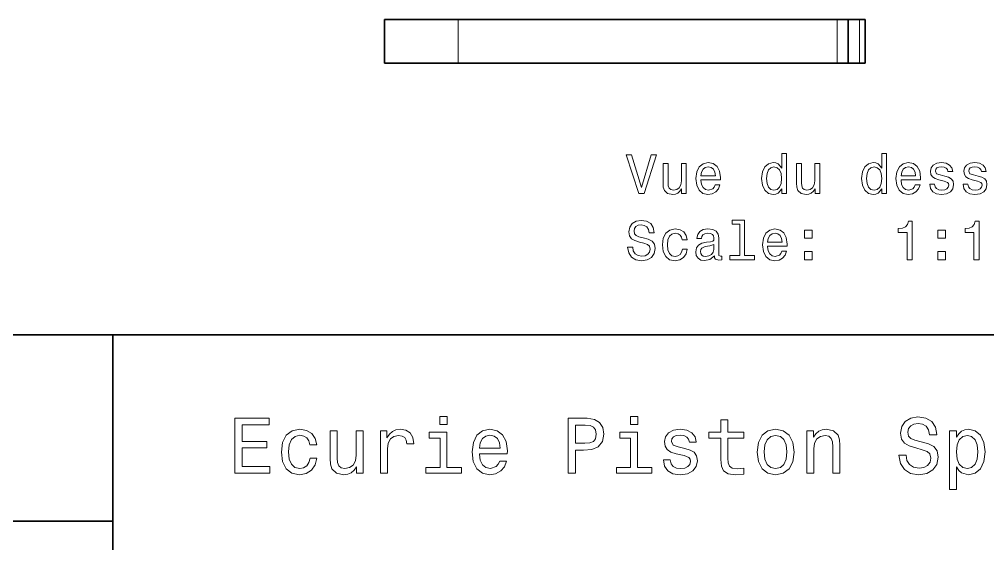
# Model space of a CAD drawing. Extents: x 0 to 297, y 0 to 210.
# Drawn here: x 153.5 to 241.6, y 51 to 98.7 of the extents above; entities that cross this region are included whole.
import ezdxf

# ---------------------------------------------------------------- set-up
doc = ezdxf.new("R2010")
doc.units = 0

msp = doc.modelspace()

# ---------------------------------------------------------------- linework, layer by layer
at = {"color": 7, "lineweight": 35, "ltscale": 0.1675}
for p, q in [((186.731323, 98.733017), (193.43132, 98.733017)), ((186.731323, 94.733017), (193.43132, 94.733017))]:
    msp.add_line(p, q, dxfattribs=at)
at = {"color": 7, "lineweight": 35, "ltscale": 0.1}
for p, q in [((186.731323, 98.733017), (186.731323, 94.733017)), ((228.933441, 94.733017), (228.933441, 98.733017)), ((230.472733, 98.733017), (230.472733, 94.733017))]:
    msp.add_line(p, q, dxfattribs=at)
at = {"color": 7, "lineweight": 13, "ltscale": 0.1}
for p, q in [((193.43132, 94.733017), (193.43132, 98.733017)), ((227.933441, 94.733017), (227.933441, 98.733017)), ((229.97113, 98.733017), (229.97113, 94.733017))]:
    msp.add_line(p, q, dxfattribs=at)
at = {"color": 7, "lineweight": 35}
for p, q in [((193.43132, 98.733017), (227.933441, 98.733017)), ((193.43132, 94.733017), (227.933441, 94.733017)), ((97, 70), (287, 70)), ((162, 10), (162, 70)), ((97, 53), (162, 53))]:
    msp.add_line(p, q, dxfattribs=at)
at = {"color": 7, "lineweight": 35, "ltscale": 0.025}
for p, q in [((227.933441, 98.733017), (228.933441, 98.733017)), ((227.933441, 94.733017), (228.933441, 94.733017))]:
    msp.add_line(p, q, dxfattribs=at)
at = {"color": 7, "lineweight": 35, "ltscale": 0.025945}
for p, q in [((229.971115, 98.733017), (228.933319, 98.733017)), ((229.971115, 94.733017), (228.933319, 94.733017))]:
    msp.add_line(p, q, dxfattribs=at)
at = {"color": 7, "lineweight": 35, "ltscale": 0.01254}
for p, q in [((229.97113, 98.733017), (230.472733, 98.733017)), ((229.97113, 94.733017), (230.472733, 94.733017))]:
    msp.add_line(p, q, dxfattribs=at)
at = {"color": 7, "lineweight": 13}
for points in [[(210.997559, 86.381432), (210.120026, 83.400887), (209.2173, 86.381432), (208.73819, 86.381432), (209.867874, 82.876389), (210.372192, 82.876389), (211.476654, 86.381432)], [(222.884445, 83.294975), (222.884445, 82.876389), (223.328247, 82.876389), (223.328247, 86.497429), (222.889481, 86.497429), (222.889481, 85.171059), (222.55159, 85.554344), (222.344818, 85.645119), (222.107788, 85.68042), (221.679108, 85.579559), (221.346252, 85.297134), (221.129395, 84.843246), (221.053757, 84.233017), (221.129395, 83.622787), (221.346252, 83.163849), (221.679108, 82.876389), (222.107788, 82.780571), (222.344818, 82.815872), (222.556625, 82.906647)], [(231.992508, 83.294975), (231.992508, 82.876389), (232.43631, 82.876389), (232.43631, 86.497429), (231.997559, 86.497429), (231.997559, 85.171059), (231.659653, 85.554344), (231.452881, 85.645119), (231.215851, 85.68042), (230.787186, 85.579559), (230.45433, 85.297134), (230.237473, 84.843246), (230.161819, 84.233017), (230.237473, 83.622787), (230.45433, 83.163849), (230.787186, 82.876389), (231.215851, 82.780571), (231.452881, 82.815872), (231.664703, 82.906647)], [(214.199997, 85.584602), (213.756195, 85.584602), (213.756195, 84.021202), (213.705765, 83.658089), (213.559509, 83.395844), (213.332565, 83.234459), (213.035019, 83.184029), (212.797989, 83.224373), (212.646683, 83.345406), (212.560959, 83.552177), (212.540787, 83.844688), (212.540787, 85.584602), (212.096985, 85.584602), (212.096985, 83.804344), (212.112106, 83.446274), (212.207932, 83.14872), (212.500443, 82.876389), (212.969452, 82.780571), (213.221619, 82.815872), (213.438477, 82.906647), (213.625076, 83.062988), (213.776367, 83.289932), (213.776367, 82.876389), (214.199997, 82.876389)], [(215.536453, 84.101891), (217.311676, 84.101891), (217.316711, 84.308662), (217.236023, 84.888634), (217.01413, 85.322357), (216.661102, 85.584602), (216.192078, 85.68042), (215.733139, 85.579559), (215.380112, 85.297134), (215.153168, 84.838203), (215.072479, 84.233017), (215.148132, 83.612701), (215.375076, 83.158806), (215.723053, 82.876389), (216.176941, 82.780571), (216.570313, 82.84613), (216.893082, 83.017601), (217.130112, 83.289932), (217.266281, 83.653046), (216.82753, 83.653046), (216.73674, 83.451317), (216.605621, 83.300018), (216.232422, 83.178986), (215.944962, 83.234459), (215.728104, 83.410973), (215.586884, 83.698433), (215.536453, 84.086761)], [(226.344101, 85.584602), (225.900299, 85.584602), (225.900299, 84.021202), (225.849854, 83.658089), (225.703613, 83.395844), (225.476654, 83.234459), (225.179108, 83.184029), (224.942078, 83.224373), (224.790787, 83.345406), (224.705048, 83.552177), (224.684875, 83.844688), (224.684875, 85.584602), (224.241074, 85.584602), (224.241074, 83.804344), (224.256195, 83.446274), (224.35202, 83.14872), (224.644531, 82.876389), (225.113556, 82.780571), (225.365707, 82.815872), (225.582565, 82.906647), (225.769165, 83.062988), (225.920471, 83.289932), (225.920471, 82.876389), (226.344101, 82.876389)], [(233.752594, 84.101891), (235.527817, 84.101891), (235.532852, 84.308662), (235.452164, 84.888634), (235.230255, 85.322357), (234.877243, 85.584602), (234.408218, 85.68042), (233.94928, 85.579559), (233.596252, 85.297134), (233.369308, 84.838203), (233.28862, 84.233017), (233.364273, 83.612701), (233.591217, 83.158806), (233.939194, 82.876389), (234.393082, 82.780571), (234.786453, 82.84613), (235.109222, 83.017601), (235.346252, 83.289932), (235.482422, 83.653046), (235.043671, 83.653046), (234.952881, 83.451317), (234.821762, 83.300018), (234.448563, 83.178986), (234.161102, 83.234459), (233.944244, 83.410973), (233.803024, 83.698433), (233.752594, 84.086761)], [(237.726654, 84.454918), (237.297989, 84.555786), (236.980255, 84.671776), (236.874359, 84.908806), (236.904617, 85.075233), (237.010529, 85.196274), (237.181992, 85.271919), (237.429108, 85.302177), (237.666138, 85.271919), (237.852737, 85.181145), (237.973785, 85.044975), (238.024216, 84.863419), (238.457932, 84.863419), (238.457932, 84.873505), (238.382278, 85.201317), (238.175507, 85.458519), (237.852737, 85.619904), (237.429108, 85.68042), (237.000427, 85.619904), (236.687759, 85.453476), (236.491074, 85.20636), (236.430542, 84.893677), (236.475937, 84.591087), (236.617157, 84.379272), (236.849136, 84.227974), (237.187042, 84.122063), (237.681274, 84.00103), (237.983856, 83.874947), (238.06456, 83.774086), (238.094818, 83.622787), (238.049423, 83.436188), (237.928391, 83.294975), (237.731705, 83.204201), (237.469452, 83.173943), (237.192078, 83.204201), (236.990356, 83.310104), (236.854187, 83.481575), (236.798706, 83.718605), (236.370026, 83.718605), (236.440643, 83.315147), (236.647415, 83.022644), (236.97522, 82.84613), (237.429108, 82.780571), (237.903168, 82.84613), (238.25116, 83.022644), (238.462967, 83.305061), (238.53862, 83.673218), (238.483139, 83.990944), (238.326797, 84.207802), (238.069595, 84.349014)], [(240.76268, 84.454918), (240.334015, 84.555786), (240.016281, 84.671776), (239.91037, 84.908806), (239.940643, 85.075233), (240.046539, 85.196274), (240.218018, 85.271919), (240.465134, 85.302177), (240.702164, 85.271919), (240.888763, 85.181145), (241.009796, 85.044975), (241.060242, 84.863419), (241.493958, 84.863419), (241.493958, 84.873505), (241.418304, 85.201317), (241.211533, 85.458519), (240.888763, 85.619904), (240.465134, 85.68042), (240.036453, 85.619904), (239.723785, 85.453476), (239.5271, 85.20636), (239.466568, 84.893677), (239.511963, 84.591087), (239.653168, 84.379272), (239.885162, 84.227974), (240.223053, 84.122063), (240.717285, 84.00103), (241.019882, 83.874947), (241.100586, 83.774086), (241.130829, 83.622787), (241.085449, 83.436188), (240.964417, 83.294975), (240.767731, 83.204201), (240.505478, 83.173943), (240.228104, 83.204201), (240.026367, 83.310104), (239.890198, 83.481575), (239.834732, 83.718605), (239.406052, 83.718605), (239.476654, 83.315147), (239.683426, 83.022644), (240.011246, 82.84613), (240.465134, 82.780571), (240.939194, 82.84613), (241.28717, 83.022644), (241.498993, 83.305061), (241.574646, 83.673218), (241.519165, 83.990944), (241.362823, 84.207802), (241.105621, 84.349014)], [(215.536453, 84.47509), (215.591934, 84.823074), (215.728104, 85.080276), (215.934875, 85.236618), (216.207214, 85.292091), (216.474503, 85.236618), (216.681274, 85.080276), (216.807358, 84.823074), (216.852737, 84.47509)], [(222.183426, 85.282005), (222.475937, 85.211403), (222.697845, 85.014717), (222.828964, 84.686905), (222.879395, 84.233017), (222.828964, 83.774086), (222.697845, 83.446274), (222.475937, 83.244545), (222.183426, 83.178986), (221.906052, 83.244545), (221.694244, 83.446274), (221.553024, 83.779129), (221.507645, 84.233017), (221.553024, 84.681862), (221.694244, 85.009674), (221.906052, 85.211403)], [(231.291504, 85.282005), (231.584015, 85.211403), (231.805908, 85.014717), (231.937042, 84.686905), (231.987473, 84.233017), (231.937042, 83.774086), (231.805908, 83.446274), (231.584015, 83.244545), (231.291504, 83.178986), (231.01413, 83.244545), (230.802307, 83.446274), (230.661102, 83.779129), (230.615707, 84.233017), (230.661102, 84.681862), (230.802307, 85.009674), (231.01413, 85.211403)], [(233.752594, 84.47509), (233.808075, 84.823074), (233.944244, 85.080276), (234.151016, 85.236618), (234.42334, 85.292091), (234.690643, 85.236618), (234.897415, 85.080276), (235.023499, 84.823074), (235.068878, 84.47509)], [(209.323196, 77.984459), (208.864273, 77.984459), (208.965134, 77.449875), (209.2173, 77.056503), (209.605621, 76.819473), (210.130112, 76.733742), (210.649567, 76.81443), (211.037903, 77.036331), (211.285019, 77.384315), (211.375793, 77.843246), (211.30014, 78.25679), (211.088333, 78.524086), (210.745392, 78.7006), (210.286453, 78.831718), (209.893082, 78.927544), (209.63588, 79.03849), (209.489624, 79.199875), (209.444244, 79.452042), (209.489624, 79.678986), (209.620758, 79.850456), (209.822479, 79.966446), (210.099854, 80.00679), (210.382278, 79.95636), (210.604187, 79.82019), (210.750443, 79.593246), (210.821045, 79.285614), (211.279968, 79.285614), (211.279968, 79.2957), (211.19928, 79.76976), (210.96225, 80.122787), (210.58905, 80.344688), (210.084732, 80.420334), (209.630844, 80.344688), (209.277817, 80.132874), (209.050873, 79.805061), (208.970169, 79.381432), (209.035736, 79.003189), (209.227386, 78.745987), (209.529968, 78.574516), (209.943512, 78.44339), (210.35202, 78.3274), (210.659653, 78.216446), (210.846252, 78.055061), (210.911819, 77.792816), (210.851303, 77.525528), (210.694962, 77.323799), (210.457932, 77.197716), (210.150284, 77.157372), (209.807358, 77.212845), (209.545105, 77.374229), (209.378677, 77.636475)], [(219.066711, 80.0774), (219.066711, 77.202759), (218.1539, 77.202759), (218.1539, 76.829559), (220.418304, 76.829559), (220.418304, 77.202759), (219.510529, 77.202759), (219.510529, 80.4506), (218.370758, 80.4506), (218.370758, 80.0774)], [(234.317444, 76.829559), (234.776367, 76.829559), (234.776367, 80.354774), (234.433441, 80.354774), (234.342651, 80.047142), (234.161102, 79.840363), (233.883728, 79.71933), (233.500443, 79.678986), (233.500443, 79.320915), (234.317444, 79.320915)], [(240.389481, 76.829559), (240.848419, 76.829559), (240.848419, 80.354774), (240.505478, 80.354774), (240.414703, 80.047142), (240.233139, 79.840363), (239.955765, 79.71933), (239.572479, 79.678986), (239.572479, 79.320915), (240.389481, 79.320915)], [(213.836884, 78.640076), (214.27565, 78.640076), (214.184875, 79.043533), (213.968018, 79.361259), (213.630112, 79.557945), (213.19136, 79.633591), (212.707214, 79.53273), (212.33905, 79.250305), (212.107071, 78.791374), (212.026367, 78.176102), (212.10202, 77.565872), (212.328964, 77.111977), (212.687042, 76.829559), (213.176224, 76.733742), (213.60994, 76.809387), (213.947845, 77.021202), (214.179825, 77.354057), (214.280701, 77.797859), (213.857071, 77.797859), (213.781418, 77.515442), (213.640198, 77.303619), (213.438477, 77.172501), (213.19136, 77.132156), (212.883728, 77.197716), (212.661819, 77.399445), (212.52565, 77.727257), (212.480255, 78.191231), (212.52565, 78.645119), (212.666855, 78.972931), (212.893814, 79.17466), (213.19136, 79.245262), (213.453598, 79.199875), (213.650299, 79.083885), (213.781418, 78.892242)], [(216.756927, 77.182587), (216.756927, 77.167458), (216.782135, 76.995987), (216.857788, 76.874947), (217.175507, 76.779129), (217.422623, 76.819473), (217.422623, 77.162415), (217.316711, 77.147285), (217.175507, 77.212845), (217.150299, 77.414574), (217.150299, 78.816589), (217.089767, 79.17466), (216.913254, 79.426819), (216.605621, 79.578117), (216.171906, 79.633591), (215.748276, 79.573074), (215.435593, 79.401604), (215.238907, 79.134315), (215.17334, 78.781288), (215.17334, 78.75103), (215.571762, 78.75103), (215.607071, 78.962845), (215.718018, 79.114143), (215.899567, 79.204918), (216.156769, 79.240219), (216.4039, 79.215004), (216.580414, 79.139359), (216.68631, 79.008232), (216.721619, 78.826675), (216.701447, 78.614861), (216.620758, 78.508957), (216.419022, 78.458519), (216.040787, 78.418175), (215.607071, 78.3274), (215.299423, 78.166016), (215.117874, 77.913857), (215.062393, 77.540657), (215.112823, 77.207802), (215.269165, 76.960686), (215.521332, 76.804344), (215.869308, 76.748871), (216.338333, 76.854774)], [(221.608505, 78.055061), (223.383728, 78.055061), (223.388763, 78.261833), (223.308075, 78.841805), (223.086166, 79.275528), (222.733139, 79.537773), (222.26413, 79.633591), (221.805191, 79.53273), (221.452164, 79.250305), (221.22522, 78.791374), (221.144531, 78.186188), (221.220184, 77.565872), (221.447128, 77.111977), (221.795105, 76.829559), (222.248993, 76.733742), (222.642365, 76.799301), (222.965134, 76.970772), (223.202164, 77.243103), (223.338333, 77.606216), (222.899567, 77.606216), (222.808792, 77.404488), (222.677673, 77.253189), (222.304474, 77.132156), (222.016998, 77.18763), (221.80014, 77.364143), (221.658936, 77.651604), (221.608505, 78.039932)], [(224.952164, 78.786331), (225.648132, 78.786331), (225.648132, 79.537773), (224.952164, 79.537773)], [(237.096252, 78.786331), (237.792221, 78.786331), (237.792221, 79.537773), (237.096252, 79.537773)], [(221.608505, 78.428261), (221.663986, 78.776245), (221.80014, 79.033447), (222.006927, 79.189789), (222.279251, 79.245262), (222.546539, 79.189789), (222.753311, 79.033447), (222.879395, 78.776245), (222.924789, 78.428261)], [(216.706482, 77.777687), (216.645966, 77.515442), (216.484589, 77.313705), (216.242508, 77.182587), (215.944962, 77.137199), (215.753311, 77.162415), (215.617157, 77.243103), (215.531418, 77.384315), (215.506195, 77.581001), (215.526367, 77.757515), (215.607071, 77.883591), (215.929825, 78.024803), (216.338333, 78.08532), (216.706482, 78.20636)], [(224.952164, 76.829559), (225.648132, 76.829559), (225.648132, 77.581001), (224.952164, 77.581001)], [(237.096252, 76.829559), (237.792221, 76.829559), (237.792221, 77.581001), (237.096252, 77.581001)], [(173.109512, 57.381123), (176.279541, 57.381123), (176.279541, 57.986309), (173.772339, 57.986309), (173.772339, 59.679394), (176.005768, 59.679394), (176.005768, 60.277374), (173.772339, 60.277374), (173.772339, 61.775936), (176.221893, 61.775936), (176.221893, 62.381123), (173.109512, 62.381123)], [(192.439484, 62.554031), (191.769455, 62.554031), (191.769455, 61.833572), (192.439484, 61.833572)], [(203.462524, 57.381123), (204.125351, 57.381123), (204.125351, 59.492073), (204.860229, 59.492073), (205.602295, 59.528095), (206.193085, 59.780258), (206.574921, 60.270172), (206.704605, 60.940201), (206.603745, 61.559795), (206.315552, 62.013687), (205.840057, 62.287464), (205.191635, 62.381123), (203.462524, 62.381123)], [(205.01152, 61.76873), (205.443802, 61.725502), (205.760803, 61.588615), (205.94812, 61.336452), (206.01297, 60.940201), (205.940918, 60.522331), (205.746399, 60.270172), (205.414978, 60.140488), (204.96109, 60.104465), (204.125351, 60.104465), (204.125351, 61.76873)], [(209.788177, 62.554031), (209.118149, 62.554031), (209.118149, 61.833572), (209.788177, 61.833572)], [(217.353027, 60.579971), (217.353027, 58.64193), (217.396255, 58.015129), (217.597992, 57.582851), (218.001434, 57.330688), (218.685883, 57.244236), (219.43515, 57.280258), (219.43515, 57.827808), (218.887604, 57.78458), (218.390488, 57.842216), (218.123917, 58.022331), (218.008652, 58.324928), (217.98703, 58.75), (217.98703, 60.579971), (219.43515, 60.579971), (219.43515, 61.120316), (217.98703, 61.120316), (217.98703, 62.251438), (217.353027, 62.251438), (217.353027, 61.120316), (216.257935, 61.120316), (216.257935, 60.579971)], [(234.20462, 59.030979), (233.548996, 59.030979), (233.693085, 58.267288), (234.053314, 57.70533), (234.608078, 57.366714), (235.357361, 57.244236), (236.099426, 57.359509), (236.654175, 57.67651), (237.007202, 58.17363), (237.136902, 58.82925), (237.028824, 59.420029), (236.726227, 59.801872), (236.236313, 60.054031), (235.580704, 60.241352), (235.018738, 60.378242), (234.651306, 60.536743), (234.442368, 60.767288), (234.377533, 61.127522), (234.442368, 61.451729), (234.629684, 61.696686), (234.917877, 61.862389), (235.314133, 61.920029), (235.71759, 61.84798), (236.034592, 61.653458), (236.24353, 61.32925), (236.344391, 60.889767), (237, 60.889767), (237, 60.904179), (236.884735, 61.581409), (236.546112, 62.085732), (236.01297, 62.402737), (235.292511, 62.510807), (234.644104, 62.402737), (234.139771, 62.100143), (233.815567, 61.631844), (233.700287, 61.026657), (233.793961, 60.486309), (234.067734, 60.118874), (234.5, 59.873917), (235.09079, 59.6866), (235.674362, 59.520893), (236.113831, 59.362389), (236.380402, 59.131844), (236.47406, 58.757202), (236.387619, 58.375359), (236.164276, 58.087173), (235.825653, 57.907059), (235.386169, 57.849422), (234.896255, 57.928673), (234.521622, 58.159222), (234.283875, 58.533859)], [(179.932281, 59.967579), (180.559082, 59.967579), (180.429398, 60.543945), (180.119598, 60.997837), (179.636887, 61.278816), (179.010086, 61.386887), (178.318436, 61.242794), (177.792511, 60.839336), (177.46109, 60.183716), (177.345825, 59.304752), (177.453888, 58.432995), (177.778091, 57.78458), (178.289627, 57.381123), (178.988464, 57.244236), (179.608063, 57.352303), (180.090775, 57.6549), (180.42218, 58.130402), (180.566284, 58.764408), (179.96109, 58.764408), (179.853027, 58.36095), (179.651291, 58.058357), (179.363113, 57.871037), (179.010086, 57.8134), (178.570602, 57.907059), (178.253601, 58.195244), (178.059082, 58.663544), (177.994232, 59.326366), (178.059082, 59.974781), (178.260803, 60.443081), (178.585007, 60.731266), (179.010086, 60.83213), (179.38472, 60.767288), (179.66571, 60.601585), (179.853027, 60.327808)], [(184.788177, 61.25), (184.154175, 61.25), (184.154175, 59.016571), (184.082123, 58.497837), (183.873199, 58.123196), (183.548996, 57.892651), (183.123917, 57.820602), (182.785294, 57.878242), (182.569168, 58.051151), (182.446686, 58.346542), (182.417862, 58.764408), (182.417862, 61.25), (181.783859, 61.25), (181.783859, 58.706772), (181.805481, 58.195244), (181.942368, 57.770172), (182.360229, 57.381123), (183.030258, 57.244236), (183.390488, 57.294666), (183.700287, 57.424351), (183.966858, 57.647694), (184.182999, 57.971901), (184.182999, 57.381123), (184.788177, 57.381123)], [(186.380402, 57.381123), (187.014404, 57.381123), (187.014404, 59.592937), (187.079254, 60.12608), (187.273773, 60.507923), (187.590775, 60.738472), (188.015854, 60.817722), (188.332855, 60.767288), (188.570602, 60.623199), (188.714691, 60.378242), (188.765121, 60.046829), (189.406342, 60.046829), (189.319885, 60.630402), (189.082123, 61.048271), (188.685883, 61.30043), (188.145538, 61.386887), (187.778091, 61.32925), (187.46109, 61.185158), (187.180115, 60.940201), (186.956772, 60.608788), (186.956772, 61.25), (186.380402, 61.25)], [(192.417862, 57.914265), (192.417862, 61.120316), (190.789627, 61.120316), (190.789627, 60.579971), (191.783859, 60.579971), (191.783859, 57.914265), (190.48703, 57.914265), (190.48703, 57.381123), (193.729111, 57.381123), (193.729111, 57.914265)], [(195.37175, 59.131844), (197.907776, 59.131844), (197.914978, 59.427231), (197.799713, 60.255764), (197.482712, 60.875359), (196.978378, 61.25), (196.30835, 61.386887), (195.65274, 61.242794), (195.148407, 60.839336), (194.824203, 60.183716), (194.708923, 59.319164), (194.817001, 58.432995), (195.141205, 57.78458), (195.638321, 57.381123), (196.286743, 57.244236), (196.848694, 57.337894), (197.309799, 57.582851), (197.648407, 57.971901), (197.842941, 58.490631), (197.216141, 58.490631), (197.086456, 58.20245), (196.899139, 57.986309), (196.365997, 57.8134), (195.955322, 57.892651), (195.645538, 58.14481), (195.443802, 58.555473), (195.37175, 59.110229)], [(195.37175, 59.664986), (195.451004, 60.162102), (195.645538, 60.529537), (195.940918, 60.75288), (196.329971, 60.83213), (196.711807, 60.75288), (197.007202, 60.529537), (197.187317, 60.162102), (197.252167, 59.664986)], [(209.766571, 57.914265), (209.766571, 61.120316), (208.138321, 61.120316), (208.138321, 60.579971), (209.132568, 60.579971), (209.132568, 57.914265), (207.835724, 57.914265), (207.835724, 57.381123), (211.077805, 57.381123), (211.077805, 57.914265)], [(214.060516, 59.636166), (213.44812, 59.780258), (212.994232, 59.945965), (212.842941, 60.28458), (212.886169, 60.522331), (213.03746, 60.695244), (213.282425, 60.803314), (213.635437, 60.846542), (213.97406, 60.803314), (214.240631, 60.67363), (214.413544, 60.479107), (214.485596, 60.219738), (215.105194, 60.219738), (215.105194, 60.23415), (214.997116, 60.70245), (214.701721, 61.069885), (214.240631, 61.30043), (213.635437, 61.386887), (213.023056, 61.30043), (212.57637, 61.062679), (212.29538, 60.709652), (212.208939, 60.262966), (212.273773, 59.830688), (212.475494, 59.528095), (212.806915, 59.311958), (213.289627, 59.16066), (213.995682, 58.987751), (214.427948, 58.807636), (214.543228, 58.663544), (214.586456, 58.447407), (214.521606, 58.180836), (214.348694, 57.979107), (214.067719, 57.849422), (213.693085, 57.806194), (213.296829, 57.849422), (213.008636, 58.000721), (212.814117, 58.245674), (212.734863, 58.584293), (212.122482, 58.584293), (212.223343, 58.007923), (212.518738, 57.590057), (212.98703, 57.337894), (213.635437, 57.244236), (214.312683, 57.337894), (214.809799, 57.590057), (215.112396, 57.993515), (215.220459, 58.519451), (215.141205, 58.973343), (214.917862, 59.283138), (214.55043, 59.484871)], [(220.65274, 59.311958), (220.768005, 58.432995), (221.099426, 57.78458), (221.625366, 57.381123), (222.331421, 57.244236), (223.030258, 57.381123), (223.556198, 57.777374), (223.887604, 58.425793), (224.010086, 59.311958), (223.887604, 60.190922), (223.556198, 60.846542), (223.030258, 61.242794), (222.331421, 61.386887), (221.625366, 61.242794), (221.099426, 60.839336), (220.768005, 60.190922)], [(221.301147, 59.319164), (221.365997, 59.967579), (221.567719, 60.435879), (221.891937, 60.72406), (222.331421, 60.824928), (222.763687, 60.72406), (223.087891, 60.443081), (223.289627, 59.967579), (223.361679, 59.319164), (223.289627, 58.663544), (223.087891, 58.188038), (222.763687, 57.899853), (222.331421, 57.806194), (221.891937, 57.899853), (221.567719, 58.188038), (221.365997, 58.663544)], [(225.177246, 57.381123), (225.811249, 57.381123), (225.811249, 59.614552), (225.876083, 60.12608), (226.085022, 60.500717), (226.409225, 60.731266), (226.841507, 60.817722), (227.187317, 60.745674), (227.403458, 60.551151), (227.511536, 60.226944), (227.547546, 59.794666), (227.547546, 57.381123), (228.181564, 57.381123), (228.181564, 59.924351), (228.15274, 60.435879), (228.023056, 60.86095), (227.597992, 61.25), (226.935165, 61.386887), (226.567719, 61.336452), (226.257935, 61.199566), (225.991364, 60.969017), (225.782425, 60.659222), (225.782425, 61.25), (225.177246, 61.25)], [(238.786743, 60.652016), (238.786743, 61.25), (238.15274, 61.25), (238.15274, 55.882565), (238.786743, 55.882565), (238.786743, 57.971901), (239.010101, 57.633286), (239.262253, 57.409943), (239.896271, 57.244236), (240.50145, 57.381123), (240.976959, 57.791786), (241.286743, 58.440201), (241.402023, 59.319164), (241.286743, 60.190922), (240.976959, 60.839336), (240.50145, 61.242794), (239.896271, 61.386887), (239.550446, 61.343658), (239.255051, 61.206772), (239.002899, 60.976223)], [(239.788193, 57.8134), (239.363129, 57.907059), (239.053314, 58.195244), (238.858795, 58.663544), (238.793945, 59.319164), (238.858795, 59.967579), (239.053314, 60.435879), (239.363129, 60.716858), (239.788193, 60.817722), (240.177246, 60.716858), (240.48703, 60.428673), (240.681564, 59.960373), (240.753601, 59.319164), (240.681564, 58.67075), (240.48703, 58.195244), (240.177246, 57.907059)]]:
    msp.add_lwpolyline(points, close=True, dxfattribs=at)

doc.saveas('drawing.dxf')
